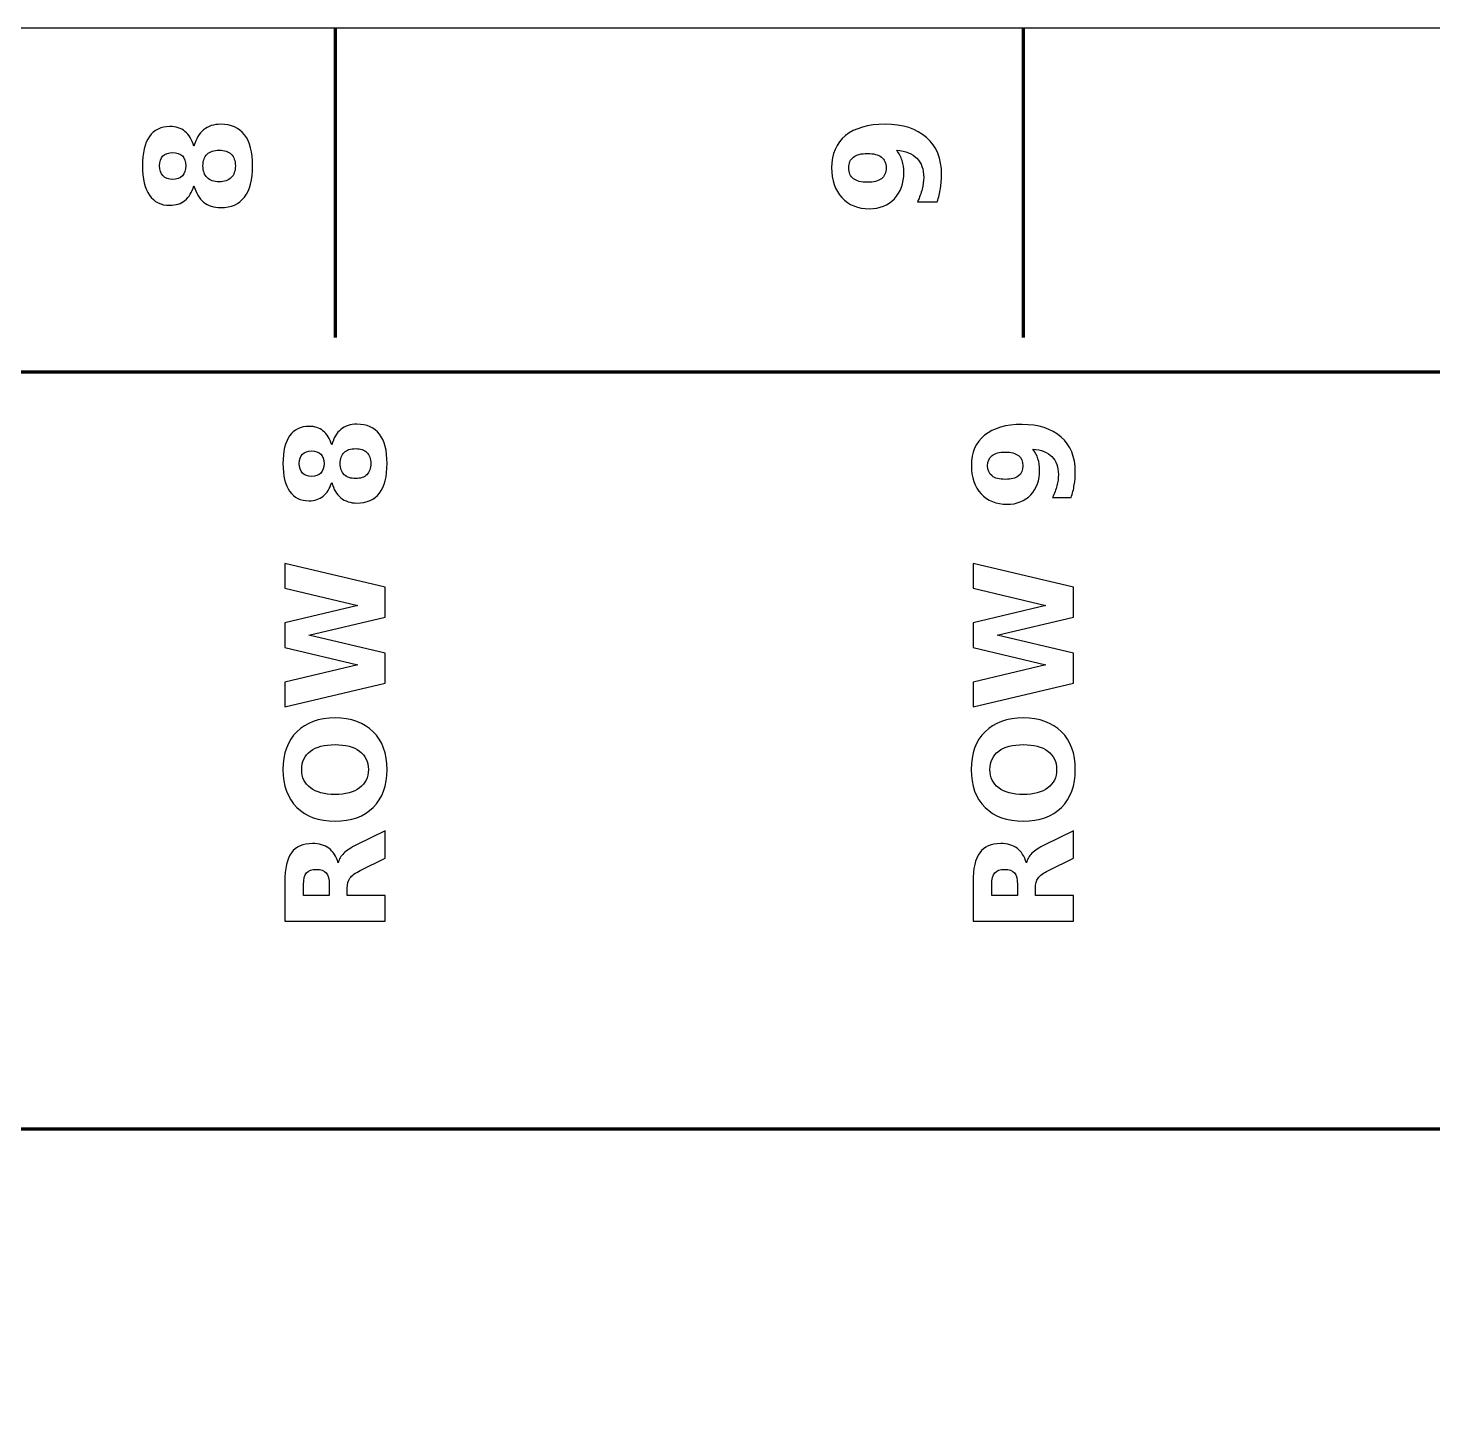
# Model space of a CAD drawing. Header units: centimetres. Extents: x -27.5 to 5.5, y -16.9 to -12.8.
# Drawn here: x -19.253 to -17.212, y -14.85 to -12.85 of the extents above; entities that cross this region are included whole.
import ezdxf

# ---------------------------------------------------------------- set-up
doc = ezdxf.new("R2010")
doc.units = ezdxf.units.CM
doc.header["$MEASUREMENT"] = 0
doc.layers.add('Layer 1', color=7, linetype='Continuous')

msp = doc.modelspace()

# ---------------------------------------------------------------- linework, layer by layer
at = {"layer": 'Layer 1', "color": 7}
msp.add_open_spline([(-27.5, -12.85), (-27.5, -12.85), (5.5, -12.85), (5.5, -12.85), (5.5, -12.85), (5.5, -12.85), (5.5, -16.85), (5.5, -16.85), (5.5, -16.85), (5.5, -16.85), (-27.5, -16.85), (-27.5, -16.85), (-27.5, -16.85), (-27.5, -16.85), (-27.5, -12.85), (-27.5, -12.85)], degree=3, knots=[0, 0, 0, 0, 0.25, 0.25, 0.25, 0.25, 0.5, 0.5, 0.5, 0.5, 0.75, 0.75, 0.75, 0.75, 1, 1, 1, 1], dxfattribs=at)
at = {"layer": 'Layer 1', "color": 250, "lineweight": 106}
for points in [[(-18.80684, -12.85), (-18.80684, -12.85), (-18.80686, -13.29999), (-18.80686, -13.29999)], [(-17.80684, -12.85), (-17.80684, -12.85), (-17.80686, -13.29999), (-17.80686, -13.29999)]]:
    msp.add_open_spline(points, degree=3, dxfattribs=at)
at = {"layer": 'Layer 1', "color": 250}
for points, knots in [([(-19.01186, -13.07932), (-19.01469, -13.08867), (-19.01902, -13.09573), (-19.02488, -13.10049), (-19.02488, -13.10049), (-19.03074, -13.10525), (-19.03804, -13.10762), (-19.04679, -13.10762), (-19.04679, -13.10762), (-19.05981, -13.10762), (-19.06975, -13.10275), (-19.07656, -13.09305), (-19.07656, -13.09305), (-19.08337, -13.08334), (-19.08679, -13.06906), (-19.08679, -13.05025), (-19.08679, -13.05025), (-19.08679, -13.03159), (-19.08341, -13.01737), (-19.0766, -13.00767), (-19.0766, -13.00767), (-19.06983, -12.99797), (-19.05988, -12.9931), (-19.04679, -12.9931), (-19.04679, -12.9931), (-19.03804, -12.9931), (-19.03074, -12.9955), (-19.02488, -13.00026), (-19.02488, -13.00026), (-19.01902, -13.00506), (-19.01469, -13.01215), (-19.01186, -13.0215), (-19.01186, -13.0215), (-19.00897, -13.01102), (-19.00428, -13.00312), (-18.99775, -12.99779), (-18.99775, -12.99779), (-18.99126, -12.99247), (-18.98304, -12.98979), (-18.97309, -12.98979), (-18.97309, -12.98979), (-18.95782, -12.98979), (-18.94625, -12.99487), (-18.93845, -13.00503), (-18.93845, -13.00503), (-18.93062, -13.01519), (-18.9267, -13.03029), (-18.9267, -13.05025), (-18.9267, -13.05025), (-18.9267, -13.07033), (-18.93062, -13.08546), (-18.93845, -13.09569), (-18.93845, -13.09569), (-18.94625, -13.10592), (-18.95782, -13.11104), (-18.97309, -13.11104), (-18.97309, -13.11104), (-18.98304, -13.11104), (-18.99126, -13.10836), (-18.99775, -13.10303), (-18.99775, -13.10303), (-19.00428, -13.0977), (-19.00897, -13.0898), (-19.01186, -13.07932)], [0, 0, 0, 0, 0.0625, 0.0625, 0.0625, 0.0625, 0.125, 0.125, 0.125, 0.125, 0.1875, 0.1875, 0.1875, 0.1875, 0.25, 0.25, 0.25, 0.25, 0.3125, 0.3125, 0.3125, 0.3125, 0.375, 0.375, 0.375, 0.375, 0.4375, 0.4375, 0.4375, 0.4375, 0.5, 0.5, 0.5, 0.5, 0.5625, 0.5625, 0.5625, 0.5625, 0.625, 0.625, 0.625, 0.625, 0.6875, 0.6875, 0.6875, 0.6875, 0.75, 0.75, 0.75, 0.75, 0.8125, 0.8125, 0.8125, 0.8125, 0.875, 0.875, 0.875, 0.875, 0.9375, 0.9375, 0.9375, 0.9375, 1, 1, 1, 1]), ([(-17.93187, -13.10234), (-17.93187, -13.10234), (-17.96041, -13.10234), (-17.96041, -13.10234), (-17.96041, -13.10234), (-17.95744, -13.09599), (-17.95522, -13.08992), (-17.95374, -13.08413), (-17.95374, -13.08413), (-17.95226, -13.07835), (-17.95152, -13.07263), (-17.95152, -13.06699), (-17.95152, -13.06699), (-17.95152, -13.05514), (-17.9548, -13.04593), (-17.96139, -13.0393), (-17.96139, -13.0393), (-17.96796, -13.0327), (-17.97773, -13.02878), (-17.99068, -13.02762), (-17.99068, -13.02762), (-17.98722, -13.03231), (-17.98464, -13.03728), (-17.98291, -13.04261), (-17.98291, -13.04261), (-17.98119, -13.0479), (-17.98034, -13.05365), (-17.98034, -13.05986), (-17.98034, -13.05986), (-17.98034, -13.07563), (-17.98493, -13.08837), (-17.99413, -13.09803), (-17.99413, -13.09803), (-18.00334, -13.10774), (-18.01544, -13.11257), (-18.03047, -13.11257), (-18.03047, -13.11257), (-18.04709, -13.11257), (-18.06039, -13.10717), (-18.07037, -13.09641), (-18.07037, -13.09641), (-18.08035, -13.08562), (-18.08536, -13.07115), (-18.08536, -13.05305), (-18.08536, -13.05305), (-18.08536, -13.03291), (-18.07859, -13.01735), (-18.06501, -13.00635), (-18.06501, -13.00635), (-18.05142, -12.9953), (-18.03223, -12.9898), (-18.00743, -12.9898), (-18.00743, -12.9898), (-17.98196, -12.9898), (-17.96192, -12.99626), (-17.94735, -13.00913), (-17.94735, -13.00913), (-17.93278, -13.02201), (-17.92548, -13.03968), (-17.92548, -13.06212), (-17.92548, -13.06212), (-17.92548, -13.06939), (-17.92601, -13.0763), (-17.92707, -13.0829), (-17.92707, -13.0829), (-17.92813, -13.08953), (-17.92975, -13.09599), (-17.93187, -13.10234)], [0, 0, 0, 0, 0.0588235, 0.0588235, 0.0588235, 0.0588235, 0.1176471, 0.1176471, 0.1176471, 0.1176471, 0.1764706, 0.1764706, 0.1764706, 0.1764706, 0.2352941, 0.2352941, 0.2352941, 0.2352941, 0.2941176, 0.2941176, 0.2941176, 0.2941176, 0.3529412, 0.3529412, 0.3529412, 0.3529412, 0.4117647, 0.4117647, 0.4117647, 0.4117647, 0.4705882, 0.4705882, 0.4705882, 0.4705882, 0.5294118, 0.5294118, 0.5294118, 0.5294118, 0.5882353, 0.5882353, 0.5882353, 0.5882353, 0.6470588, 0.6470588, 0.6470588, 0.6470588, 0.7058824, 0.7058824, 0.7058824, 0.7058824, 0.7647059, 0.7647059, 0.7647059, 0.7647059, 0.8235294, 0.8235294, 0.8235294, 0.8235294, 0.8823529, 0.8823529, 0.8823529, 0.8823529, 0.9411765, 0.9411765, 0.9411765, 0.9411765, 1, 1, 1, 1]), ([(-19.04277, -13.07001), (-19.03663, -13.07001), (-19.0319, -13.06832), (-19.02862, -13.06489), (-19.02862, -13.06489), (-19.0253, -13.06147), (-19.02365, -13.0566), (-19.02365, -13.05025), (-19.02365, -13.05025), (-19.02365, -13.04404), (-19.0253, -13.03925), (-19.02862, -13.0359), (-19.02862, -13.0359), (-19.0319, -13.03251), (-19.03663, -13.03082), (-19.04277, -13.03082), (-19.04277, -13.03082), (-19.04891, -13.03082), (-19.0536, -13.03251), (-19.05688, -13.0359), (-19.05688, -13.0359), (-19.06016, -13.03925), (-19.06178, -13.04404), (-19.06178, -13.05025), (-19.06178, -13.05025), (-19.06178, -13.0566), (-19.06012, -13.06147), (-19.05681, -13.06489), (-19.05681, -13.06489), (-19.05353, -13.06832), (-19.04883, -13.07001), (-19.04277, -13.07001)], [0, 0, 0, 0, 0.125, 0.125, 0.125, 0.125, 0.25, 0.25, 0.25, 0.25, 0.375, 0.375, 0.375, 0.375, 0.5, 0.5, 0.5, 0.5, 0.625, 0.625, 0.625, 0.625, 0.75, 0.75, 0.75, 0.75, 0.875, 0.875, 0.875, 0.875, 1, 1, 1, 1]), ([(-18.99874, -13.05025), (-18.99874, -13.0577), (-18.99669, -13.06345), (-18.99264, -13.06743), (-18.99264, -13.06743), (-18.98858, -13.07142), (-18.98276, -13.07343), (-18.97517, -13.07343), (-18.97517, -13.07343), (-18.96759, -13.07343), (-18.9618, -13.07142), (-18.95775, -13.06743), (-18.95775, -13.06743), (-18.95372, -13.06345), (-18.95171, -13.0577), (-18.95171, -13.05025), (-18.95171, -13.05025), (-18.95171, -13.04288), (-18.95372, -13.03724), (-18.95775, -13.03328), (-18.95775, -13.03328), (-18.9618, -13.02937), (-18.96759, -13.02739), (-18.97517, -13.02739), (-18.97517, -13.02739), (-18.98283, -13.02739), (-18.98865, -13.02937), (-18.99271, -13.03328), (-18.99271, -13.03328), (-18.99673, -13.03724), (-18.99874, -13.04288), (-18.99874, -13.05025)], [0, 0, 0, 0, 0.125, 0.125, 0.125, 0.125, 0.25, 0.25, 0.25, 0.25, 0.375, 0.375, 0.375, 0.375, 0.5, 0.5, 0.5, 0.5, 0.625, 0.625, 0.625, 0.625, 0.75, 0.75, 0.75, 0.75, 0.875, 0.875, 0.875, 0.875, 1, 1, 1, 1]), ([(-18.00616, -13.05323), (-18.00616, -13.04628), (-18.00842, -13.04106), (-18.01294, -13.03753), (-18.01294, -13.03753), (-18.01745, -13.03404), (-18.02423, -13.03227), (-18.03326, -13.03227), (-18.03326, -13.03227), (-18.04222, -13.03227), (-18.04899, -13.03404), (-18.05354, -13.03753), (-18.05354, -13.03753), (-18.05809, -13.04106), (-18.06035, -13.04628), (-18.06035, -13.05323), (-18.06035, -13.05323), (-18.06035, -13.06022), (-18.05809, -13.06544), (-18.05354, -13.06896), (-18.05354, -13.06896), (-18.04899, -13.07246), (-18.04222, -13.07422), (-18.03326, -13.07422), (-18.03326, -13.07422), (-18.02423, -13.07422), (-18.01745, -13.07246), (-18.01294, -13.06896), (-18.01294, -13.06896), (-18.00842, -13.06544), (-18.00616, -13.06022), (-18.00616, -13.05323)], [0, 0, 0, 0, 0.125, 0.125, 0.125, 0.125, 0.25, 0.25, 0.25, 0.25, 0.375, 0.375, 0.375, 0.375, 0.5, 0.5, 0.5, 0.5, 0.625, 0.625, 0.625, 0.625, 0.75, 0.75, 0.75, 0.75, 0.875, 0.875, 0.875, 0.875, 1, 1, 1, 1]), ([(-18.81167, -13.51042), (-18.81434, -13.51926), (-18.81844, -13.52592), (-18.82397, -13.53042), (-18.82397, -13.53042), (-18.82951, -13.53492), (-18.83641, -13.53716), (-18.84467, -13.53716), (-18.84467, -13.53716), (-18.85697, -13.53716), (-18.86637, -13.53256), (-18.87281, -13.52339), (-18.87281, -13.52339), (-18.87924, -13.51422), (-18.88247, -13.50072), (-18.88247, -13.48296), (-18.88247, -13.48296), (-18.88247, -13.46532), (-18.87927, -13.45189), (-18.87284, -13.44272), (-18.87284, -13.44272), (-18.86644, -13.43356), (-18.85704, -13.42896), (-18.84467, -13.42896), (-18.84467, -13.42896), (-18.83641, -13.42896), (-18.82951, -13.43122), (-18.82397, -13.43572), (-18.82397, -13.43572), (-18.81844, -13.44026), (-18.81434, -13.44696), (-18.81167, -13.45579), (-18.81167, -13.45579), (-18.80894, -13.44589), (-18.80451, -13.43842), (-18.79834, -13.43339), (-18.79834, -13.43339), (-18.79221, -13.42836), (-18.78444, -13.42582), (-18.77504, -13.42582), (-18.77504, -13.42582), (-18.76061, -13.42582), (-18.74967, -13.43062), (-18.74231, -13.44022), (-18.74231, -13.44022), (-18.73491, -13.44982), (-18.73121, -13.46409), (-18.73121, -13.48296), (-18.73121, -13.48296), (-18.73121, -13.50192), (-18.73491, -13.51622), (-18.74231, -13.52589), (-18.74231, -13.52589), (-18.74967, -13.53556), (-18.76061, -13.54039), (-18.77504, -13.54039), (-18.77504, -13.54039), (-18.78444, -13.54039), (-18.79221, -13.53786), (-18.79834, -13.53282), (-18.79834, -13.53282), (-18.80451, -13.52779), (-18.80894, -13.52032), (-18.81167, -13.51042)], [0, 0, 0, 0, 0.0625, 0.0625, 0.0625, 0.0625, 0.125, 0.125, 0.125, 0.125, 0.1875, 0.1875, 0.1875, 0.1875, 0.25, 0.25, 0.25, 0.25, 0.3125, 0.3125, 0.3125, 0.3125, 0.375, 0.375, 0.375, 0.375, 0.4375, 0.4375, 0.4375, 0.4375, 0.5, 0.5, 0.5, 0.5, 0.5625, 0.5625, 0.5625, 0.5625, 0.625, 0.625, 0.625, 0.625, 0.6875, 0.6875, 0.6875, 0.6875, 0.75, 0.75, 0.75, 0.75, 0.8125, 0.8125, 0.8125, 0.8125, 0.875, 0.875, 0.875, 0.875, 0.9375, 0.9375, 0.9375, 0.9375, 1, 1, 1, 1]), ([(-17.73724, -13.53256), (-17.73724, -13.53256), (-17.76421, -13.53256), (-17.76421, -13.53256), (-17.76421, -13.53256), (-17.76141, -13.52656), (-17.75931, -13.52082), (-17.75791, -13.51536), (-17.75791, -13.51536), (-17.75651, -13.50989), (-17.75581, -13.50449), (-17.75581, -13.49916), (-17.75581, -13.49916), (-17.75581, -13.48796), (-17.75891, -13.47926), (-17.76514, -13.47299), (-17.76514, -13.47299), (-17.77134, -13.46676), (-17.78057, -13.46306), (-17.79281, -13.46196), (-17.79281, -13.46196), (-17.78954, -13.46639), (-17.78711, -13.47109), (-17.78547, -13.47612), (-17.78547, -13.47612), (-17.78384, -13.48112), (-17.78304, -13.48656), (-17.78304, -13.49242), (-17.78304, -13.49242), (-17.78304, -13.50732), (-17.78737, -13.51936), (-17.79607, -13.52849), (-17.79607, -13.52849), (-17.80477, -13.53766), (-17.81621, -13.54222), (-17.83041, -13.54222), (-17.83041, -13.54222), (-17.84611, -13.54222), (-17.85867, -13.53712), (-17.86811, -13.52696), (-17.86811, -13.52696), (-17.87754, -13.51676), (-17.88227, -13.50309), (-17.88227, -13.48599), (-17.88227, -13.48599), (-17.88227, -13.46696), (-17.87587, -13.45226), (-17.86304, -13.44186), (-17.86304, -13.44186), (-17.85021, -13.43142), (-17.83207, -13.42622), (-17.80864, -13.42622), (-17.80864, -13.42622), (-17.78457, -13.42622), (-17.76564, -13.43232), (-17.75187, -13.44449), (-17.75187, -13.44449), (-17.73811, -13.45666), (-17.73121, -13.47336), (-17.73121, -13.49456), (-17.73121, -13.49456), (-17.73121, -13.50142), (-17.73171, -13.50796), (-17.73271, -13.51419), (-17.73271, -13.51419), (-17.73371, -13.52046), (-17.73524, -13.52656), (-17.73724, -13.53256)], [0, 0, 0, 0, 0.0588235, 0.0588235, 0.0588235, 0.0588235, 0.1176471, 0.1176471, 0.1176471, 0.1176471, 0.1764706, 0.1764706, 0.1764706, 0.1764706, 0.2352941, 0.2352941, 0.2352941, 0.2352941, 0.2941176, 0.2941176, 0.2941176, 0.2941176, 0.3529412, 0.3529412, 0.3529412, 0.3529412, 0.4117647, 0.4117647, 0.4117647, 0.4117647, 0.4705882, 0.4705882, 0.4705882, 0.4705882, 0.5294118, 0.5294118, 0.5294118, 0.5294118, 0.5882353, 0.5882353, 0.5882353, 0.5882353, 0.6470588, 0.6470588, 0.6470588, 0.6470588, 0.7058824, 0.7058824, 0.7058824, 0.7058824, 0.7647059, 0.7647059, 0.7647059, 0.7647059, 0.8235294, 0.8235294, 0.8235294, 0.8235294, 0.8823529, 0.8823529, 0.8823529, 0.8823529, 0.9411765, 0.9411765, 0.9411765, 0.9411765, 1, 1, 1, 1]), ([(-18.84087, -13.50162), (-18.83507, -13.50162), (-18.83061, -13.50002), (-18.82751, -13.49679), (-18.82751, -13.49679), (-18.82437, -13.49356), (-18.82281, -13.48896), (-18.82281, -13.48296), (-18.82281, -13.48296), (-18.82281, -13.47709), (-18.82437, -13.47256), (-18.82751, -13.46939), (-18.82751, -13.46939), (-18.83061, -13.46619), (-18.83507, -13.46459), (-18.84087, -13.46459), (-18.84087, -13.46459), (-18.84667, -13.46459), (-18.85111, -13.46619), (-18.85421, -13.46939), (-18.85421, -13.46939), (-18.85731, -13.47256), (-18.85884, -13.47709), (-18.85884, -13.48296), (-18.85884, -13.48296), (-18.85884, -13.48896), (-18.85727, -13.49356), (-18.85414, -13.49679), (-18.85414, -13.49679), (-18.85104, -13.50002), (-18.84661, -13.50162), (-18.84087, -13.50162)], [0, 0, 0, 0, 0.125, 0.125, 0.125, 0.125, 0.25, 0.25, 0.25, 0.25, 0.375, 0.375, 0.375, 0.375, 0.5, 0.5, 0.5, 0.5, 0.625, 0.625, 0.625, 0.625, 0.75, 0.75, 0.75, 0.75, 0.875, 0.875, 0.875, 0.875, 1, 1, 1, 1]), ([(-18.79927, -13.48296), (-18.79927, -13.48999), (-18.79734, -13.49542), (-18.79351, -13.49919), (-18.79351, -13.49919), (-18.78967, -13.50296), (-18.78417, -13.50486), (-18.77701, -13.50486), (-18.77701, -13.50486), (-18.76984, -13.50486), (-18.76437, -13.50296), (-18.76054, -13.49919), (-18.76054, -13.49919), (-18.75674, -13.49542), (-18.75484, -13.48999), (-18.75484, -13.48296), (-18.75484, -13.48296), (-18.75484, -13.47599), (-18.75674, -13.47066), (-18.76054, -13.46692), (-18.76054, -13.46692), (-18.76437, -13.46322), (-18.76984, -13.46136), (-18.77701, -13.46136), (-18.77701, -13.46136), (-18.78424, -13.46136), (-18.78974, -13.46322), (-18.79357, -13.46692), (-18.79357, -13.46692), (-18.79737, -13.47066), (-18.79927, -13.47599), (-18.79927, -13.48296)], [0, 0, 0, 0, 0.125, 0.125, 0.125, 0.125, 0.25, 0.25, 0.25, 0.25, 0.375, 0.375, 0.375, 0.375, 0.5, 0.5, 0.5, 0.5, 0.625, 0.625, 0.625, 0.625, 0.75, 0.75, 0.75, 0.75, 0.875, 0.875, 0.875, 0.875, 1, 1, 1, 1]), ([(-17.80744, -13.48616), (-17.80744, -13.47959), (-17.80957, -13.47466), (-17.81384, -13.47132), (-17.81384, -13.47132), (-17.81811, -13.46802), (-17.82451, -13.46636), (-17.83304, -13.46636), (-17.83304, -13.46636), (-17.84151, -13.46636), (-17.84791, -13.46802), (-17.85221, -13.47132), (-17.85221, -13.47132), (-17.85651, -13.47466), (-17.85864, -13.47959), (-17.85864, -13.48616), (-17.85864, -13.48616), (-17.85864, -13.49276), (-17.85651, -13.49769), (-17.85221, -13.50102), (-17.85221, -13.50102), (-17.84791, -13.50432), (-17.84151, -13.50599), (-17.83304, -13.50599), (-17.83304, -13.50599), (-17.82451, -13.50599), (-17.81811, -13.50432), (-17.81384, -13.50102), (-17.81384, -13.50102), (-17.80957, -13.49769), (-17.80744, -13.49276), (-17.80744, -13.48616)], [0, 0, 0, 0, 0.125, 0.125, 0.125, 0.125, 0.25, 0.25, 0.25, 0.25, 0.375, 0.375, 0.375, 0.375, 0.5, 0.5, 0.5, 0.5, 0.625, 0.625, 0.625, 0.625, 0.75, 0.75, 0.75, 0.75, 0.875, 0.875, 0.875, 0.875, 1, 1, 1, 1]), ([(-18.87984, -13.83685), (-18.87984, -13.83685), (-18.87984, -13.80082), (-18.87984, -13.80082), (-18.87984, -13.80082), (-18.87984, -13.80082), (-18.77387, -13.77562), (-18.77387, -13.77562), (-18.77387, -13.77562), (-18.77387, -13.77562), (-18.87984, -13.75062), (-18.87984, -13.75062), (-18.87984, -13.75062), (-18.87984, -13.75062), (-18.87984, -13.71439), (-18.87984, -13.71439), (-18.87984, -13.71439), (-18.87984, -13.71439), (-18.77387, -13.68939), (-18.77387, -13.68939), (-18.77387, -13.68939), (-18.77387, -13.68939), (-18.87984, -13.66419), (-18.87984, -13.66419), (-18.87984, -13.66419), (-18.87984, -13.66419), (-18.87984, -13.62845), (-18.87984, -13.62845), (-18.87984, -13.62845), (-18.87984, -13.62845), (-18.73404, -13.66282), (-18.73404, -13.66282), (-18.73404, -13.66282), (-18.73404, -13.66282), (-18.73404, -13.70619), (-18.73404, -13.70619), (-18.73404, -13.70619), (-18.73404, -13.70619), (-18.84487, -13.73265), (-18.84487, -13.73265), (-18.84487, -13.73265), (-18.84487, -13.73265), (-18.73404, -13.75882), (-18.73404, -13.75882), (-18.73404, -13.75882), (-18.73404, -13.75882), (-18.73404, -13.80219), (-18.73404, -13.80219), (-18.73404, -13.80219), (-18.73404, -13.80219), (-18.87984, -13.83685), (-18.87984, -13.83685)], [0, 0, 0, 0, 0.0769231, 0.0769231, 0.0769231, 0.0769231, 0.1538462, 0.1538462, 0.1538462, 0.1538462, 0.2307692, 0.2307692, 0.2307692, 0.2307692, 0.3076923, 0.3076923, 0.3076923, 0.3076923, 0.3846154, 0.3846154, 0.3846154, 0.3846154, 0.4615385, 0.4615385, 0.4615385, 0.4615385, 0.5384615, 0.5384615, 0.5384615, 0.5384615, 0.6153846, 0.6153846, 0.6153846, 0.6153846, 0.6923077, 0.6923077, 0.6923077, 0.6923077, 0.7692308, 0.7692308, 0.7692308, 0.7692308, 0.8461538, 0.8461538, 0.8461538, 0.8461538, 0.9230769, 0.9230769, 0.9230769, 0.9230769, 1, 1, 1, 1]), ([(-17.87984, -13.83685), (-17.87984, -13.83685), (-17.87984, -13.80082), (-17.87984, -13.80082), (-17.87984, -13.80082), (-17.87984, -13.80082), (-17.77387, -13.77562), (-17.77387, -13.77562), (-17.77387, -13.77562), (-17.77387, -13.77562), (-17.87984, -13.75062), (-17.87984, -13.75062), (-17.87984, -13.75062), (-17.87984, -13.75062), (-17.87984, -13.71439), (-17.87984, -13.71439), (-17.87984, -13.71439), (-17.87984, -13.71439), (-17.77387, -13.68939), (-17.77387, -13.68939), (-17.77387, -13.68939), (-17.77387, -13.68939), (-17.87984, -13.66419), (-17.87984, -13.66419), (-17.87984, -13.66419), (-17.87984, -13.66419), (-17.87984, -13.62845), (-17.87984, -13.62845), (-17.87984, -13.62845), (-17.87984, -13.62845), (-17.73404, -13.66282), (-17.73404, -13.66282), (-17.73404, -13.66282), (-17.73404, -13.66282), (-17.73404, -13.70619), (-17.73404, -13.70619), (-17.73404, -13.70619), (-17.73404, -13.70619), (-17.84487, -13.73265), (-17.84487, -13.73265), (-17.84487, -13.73265), (-17.84487, -13.73265), (-17.73404, -13.75882), (-17.73404, -13.75882), (-17.73404, -13.75882), (-17.73404, -13.75882), (-17.73404, -13.80219), (-17.73404, -13.80219), (-17.73404, -13.80219), (-17.73404, -13.80219), (-17.87984, -13.83685), (-17.87984, -13.83685)], [0, 0, 0, 0, 0.0769231, 0.0769231, 0.0769231, 0.0769231, 0.1538462, 0.1538462, 0.1538462, 0.1538462, 0.2307692, 0.2307692, 0.2307692, 0.2307692, 0.3076923, 0.3076923, 0.3076923, 0.3076923, 0.3846154, 0.3846154, 0.3846154, 0.3846154, 0.4615385, 0.4615385, 0.4615385, 0.4615385, 0.5384615, 0.5384615, 0.5384615, 0.5384615, 0.6153846, 0.6153846, 0.6153846, 0.6153846, 0.6923077, 0.6923077, 0.6923077, 0.6923077, 0.7692308, 0.7692308, 0.7692308, 0.7692308, 0.8461538, 0.8461538, 0.8461538, 0.8461538, 0.9230769, 0.9230769, 0.9230769, 0.9230769, 1, 1, 1, 1]), ([(-18.88247, -13.92788), (-18.88247, -13.90445), (-18.87577, -13.88608), (-18.86234, -13.87282), (-18.86234, -13.87282), (-18.84894, -13.85952), (-18.83041, -13.85288), (-18.80681, -13.85288), (-18.80681, -13.85288), (-18.78324, -13.85288), (-18.76474, -13.85952), (-18.75134, -13.87282), (-18.75134, -13.87282), (-18.73791, -13.88608), (-18.73121, -13.90445), (-18.73121, -13.92788), (-18.73121, -13.92788), (-18.73121, -13.95125), (-18.73791, -13.96958), (-18.75134, -13.98292), (-18.75134, -13.98292), (-18.76474, -13.99622), (-18.78324, -14.00288), (-18.80681, -14.00288), (-18.80681, -14.00288), (-18.83041, -14.00288), (-18.84894, -13.99622), (-18.86234, -13.98292), (-18.86234, -13.98292), (-18.87577, -13.96958), (-18.88247, -13.95125), (-18.88247, -13.92788)], [0, 0, 0, 0, 0.125, 0.125, 0.125, 0.125, 0.25, 0.25, 0.25, 0.25, 0.375, 0.375, 0.375, 0.375, 0.5, 0.5, 0.5, 0.5, 0.625, 0.625, 0.625, 0.625, 0.75, 0.75, 0.75, 0.75, 0.875, 0.875, 0.875, 0.875, 1, 1, 1, 1]), ([(-17.88247, -13.92788), (-17.88247, -13.90445), (-17.87577, -13.88608), (-17.86234, -13.87282), (-17.86234, -13.87282), (-17.84894, -13.85952), (-17.83041, -13.85288), (-17.80681, -13.85288), (-17.80681, -13.85288), (-17.78324, -13.85288), (-17.76474, -13.85952), (-17.75134, -13.87282), (-17.75134, -13.87282), (-17.73791, -13.88608), (-17.73121, -13.90445), (-17.73121, -13.92788), (-17.73121, -13.92788), (-17.73121, -13.95125), (-17.73791, -13.96958), (-17.75134, -13.98292), (-17.75134, -13.98292), (-17.76474, -13.99622), (-17.78324, -14.00288), (-17.80681, -14.00288), (-17.80681, -14.00288), (-17.83041, -14.00288), (-17.84894, -13.99622), (-17.86234, -13.98292), (-17.86234, -13.98292), (-17.87577, -13.96958), (-17.88247, -13.95125), (-17.88247, -13.92788)], [0, 0, 0, 0, 0.125, 0.125, 0.125, 0.125, 0.25, 0.25, 0.25, 0.25, 0.375, 0.375, 0.375, 0.375, 0.5, 0.5, 0.5, 0.5, 0.625, 0.625, 0.625, 0.625, 0.75, 0.75, 0.75, 0.75, 0.875, 0.875, 0.875, 0.875, 1, 1, 1, 1]), ([(-18.85524, -13.92788), (-18.85524, -13.93935), (-18.85101, -13.94822), (-18.84254, -13.95455), (-18.84254, -13.95455), (-18.83407, -13.96085), (-18.82217, -13.96402), (-18.80681, -13.96402), (-18.80681, -13.96402), (-18.79147, -13.96402), (-18.77961, -13.96085), (-18.77114, -13.95455), (-18.77114, -13.95455), (-18.76267, -13.94822), (-18.75844, -13.93935), (-18.75844, -13.92788), (-18.75844, -13.92788), (-18.75844, -13.91635), (-18.76267, -13.90745), (-18.77114, -13.90112), (-18.77114, -13.90112), (-18.77961, -13.89482), (-18.79147, -13.89165), (-18.80681, -13.89165), (-18.80681, -13.89165), (-18.82217, -13.89165), (-18.83407, -13.89482), (-18.84254, -13.90112), (-18.84254, -13.90112), (-18.85101, -13.90745), (-18.85524, -13.91635), (-18.85524, -13.92788)], [0, 0, 0, 0, 0.125, 0.125, 0.125, 0.125, 0.25, 0.25, 0.25, 0.25, 0.375, 0.375, 0.375, 0.375, 0.5, 0.5, 0.5, 0.5, 0.625, 0.625, 0.625, 0.625, 0.75, 0.75, 0.75, 0.75, 0.875, 0.875, 0.875, 0.875, 1, 1, 1, 1]), ([(-17.85524, -13.92788), (-17.85524, -13.93935), (-17.85101, -13.94822), (-17.84254, -13.95455), (-17.84254, -13.95455), (-17.83407, -13.96085), (-17.82217, -13.96402), (-17.80681, -13.96402), (-17.80681, -13.96402), (-17.79147, -13.96402), (-17.77961, -13.96085), (-17.77114, -13.95455), (-17.77114, -13.95455), (-17.76267, -13.94822), (-17.75844, -13.93935), (-17.75844, -13.92788), (-17.75844, -13.92788), (-17.75844, -13.91635), (-17.76267, -13.90745), (-17.77114, -13.90112), (-17.77114, -13.90112), (-17.77961, -13.89482), (-17.79147, -13.89165), (-17.80681, -13.89165), (-17.80681, -13.89165), (-17.82217, -13.89165), (-17.83407, -13.89482), (-17.84254, -13.90112), (-17.84254, -13.90112), (-17.85101, -13.90745), (-17.85524, -13.91635), (-17.85524, -13.92788)], [0, 0, 0, 0, 0.125, 0.125, 0.125, 0.125, 0.25, 0.25, 0.25, 0.25, 0.375, 0.375, 0.375, 0.375, 0.5, 0.5, 0.5, 0.5, 0.625, 0.625, 0.625, 0.625, 0.75, 0.75, 0.75, 0.75, 0.875, 0.875, 0.875, 0.875, 1, 1, 1, 1]), ([(-18.78921, -14.11088), (-18.78921, -14.11088), (-18.73404, -14.11088), (-18.73404, -14.11088), (-18.73404, -14.11088), (-18.73404, -14.11088), (-18.73404, -14.14848), (-18.73404, -14.14848), (-18.73404, -14.14848), (-18.73404, -14.14848), (-18.87984, -14.14848), (-18.87984, -14.14848), (-18.87984, -14.14848), (-18.87984, -14.14848), (-18.87984, -14.09105), (-18.87984, -14.09105), (-18.87984, -14.09105), (-18.87984, -14.07185), (-18.87661, -14.05775), (-18.87017, -14.04882), (-18.87017, -14.04882), (-18.86374, -14.03985), (-18.85354, -14.03538), (-18.83961, -14.03538), (-18.83961, -14.03538), (-18.82997, -14.03538), (-18.82204, -14.03772), (-18.81587, -14.04235), (-18.81587, -14.04235), (-18.80967, -14.04702), (-18.80511, -14.05405), (-18.80217, -14.06342), (-18.80217, -14.06342), (-18.80101, -14.05828), (-18.79837, -14.05365), (-18.79424, -14.04958), (-18.79424, -14.04958), (-18.79011, -14.04552), (-18.78384, -14.04142), (-18.77544, -14.03725), (-18.77544, -14.03725), (-18.77544, -14.03725), (-18.73404, -14.01682), (-18.73404, -14.01682), (-18.73404, -14.01682), (-18.73404, -14.01682), (-18.73404, -14.05688), (-18.73404, -14.05688), (-18.73404, -14.05688), (-18.73404, -14.05688), (-18.77027, -14.07465), (-18.77027, -14.07465), (-18.77027, -14.07465), (-18.77754, -14.07822), (-18.78254, -14.08185), (-18.78521, -14.08555), (-18.78521, -14.08555), (-18.78787, -14.08922), (-18.78921, -14.09412), (-18.78921, -14.10025), (-18.78921, -14.10025), (-18.78921, -14.10025), (-18.78921, -14.11088), (-18.78921, -14.11088)], [0, 0, 0, 0, 0.0625, 0.0625, 0.0625, 0.0625, 0.125, 0.125, 0.125, 0.125, 0.1875, 0.1875, 0.1875, 0.1875, 0.25, 0.25, 0.25, 0.25, 0.3125, 0.3125, 0.3125, 0.3125, 0.375, 0.375, 0.375, 0.375, 0.4375, 0.4375, 0.4375, 0.4375, 0.5, 0.5, 0.5, 0.5, 0.5625, 0.5625, 0.5625, 0.5625, 0.625, 0.625, 0.625, 0.625, 0.6875, 0.6875, 0.6875, 0.6875, 0.75, 0.75, 0.75, 0.75, 0.8125, 0.8125, 0.8125, 0.8125, 0.875, 0.875, 0.875, 0.875, 0.9375, 0.9375, 0.9375, 0.9375, 1, 1, 1, 1]), ([(-17.78921, -14.11088), (-17.78921, -14.11088), (-17.73404, -14.11088), (-17.73404, -14.11088), (-17.73404, -14.11088), (-17.73404, -14.11088), (-17.73404, -14.14848), (-17.73404, -14.14848), (-17.73404, -14.14848), (-17.73404, -14.14848), (-17.87984, -14.14848), (-17.87984, -14.14848), (-17.87984, -14.14848), (-17.87984, -14.14848), (-17.87984, -14.09105), (-17.87984, -14.09105), (-17.87984, -14.09105), (-17.87984, -14.07185), (-17.87661, -14.05775), (-17.87017, -14.04882), (-17.87017, -14.04882), (-17.86374, -14.03985), (-17.85354, -14.03538), (-17.83961, -14.03538), (-17.83961, -14.03538), (-17.82997, -14.03538), (-17.82204, -14.03772), (-17.81587, -14.04235), (-17.81587, -14.04235), (-17.80967, -14.04702), (-17.80511, -14.05405), (-17.80217, -14.06342), (-17.80217, -14.06342), (-17.80101, -14.05828), (-17.79837, -14.05365), (-17.79424, -14.04958), (-17.79424, -14.04958), (-17.79011, -14.04552), (-17.78384, -14.04142), (-17.77544, -14.03725), (-17.77544, -14.03725), (-17.77544, -14.03725), (-17.73404, -14.01682), (-17.73404, -14.01682), (-17.73404, -14.01682), (-17.73404, -14.01682), (-17.73404, -14.05688), (-17.73404, -14.05688), (-17.73404, -14.05688), (-17.73404, -14.05688), (-17.77027, -14.07465), (-17.77027, -14.07465), (-17.77027, -14.07465), (-17.77754, -14.07822), (-17.78254, -14.08185), (-17.78521, -14.08555), (-17.78521, -14.08555), (-17.78787, -14.08922), (-17.78921, -14.09412), (-17.78921, -14.10025), (-17.78921, -14.10025), (-17.78921, -14.10025), (-17.78921, -14.11088), (-17.78921, -14.11088)], [0, 0, 0, 0, 0.0625, 0.0625, 0.0625, 0.0625, 0.125, 0.125, 0.125, 0.125, 0.1875, 0.1875, 0.1875, 0.1875, 0.25, 0.25, 0.25, 0.25, 0.3125, 0.3125, 0.3125, 0.3125, 0.375, 0.375, 0.375, 0.375, 0.4375, 0.4375, 0.4375, 0.4375, 0.5, 0.5, 0.5, 0.5, 0.5625, 0.5625, 0.5625, 0.5625, 0.625, 0.625, 0.625, 0.625, 0.6875, 0.6875, 0.6875, 0.6875, 0.75, 0.75, 0.75, 0.75, 0.8125, 0.8125, 0.8125, 0.8125, 0.875, 0.875, 0.875, 0.875, 0.9375, 0.9375, 0.9375, 0.9375, 1, 1, 1, 1]), ([(-18.81517, -14.09505), (-18.81517, -14.08718), (-18.81664, -14.08152), (-18.81957, -14.07812), (-18.81957, -14.07812), (-18.82251, -14.07468), (-18.82734, -14.07298), (-18.83404, -14.07298), (-18.83404, -14.07298), (-18.84067, -14.07298), (-18.84544, -14.07468), (-18.84831, -14.07812), (-18.84831, -14.07812), (-18.85117, -14.08152), (-18.85261, -14.08718), (-18.85261, -14.09505), (-18.85261, -14.09505), (-18.85261, -14.09505), (-18.85261, -14.11088), (-18.85261, -14.11088), (-18.85261, -14.11088), (-18.85261, -14.11088), (-18.81517, -14.11088), (-18.81517, -14.11088), (-18.81517, -14.11088), (-18.81517, -14.11088), (-18.81517, -14.09505), (-18.81517, -14.09505)], [0, 0, 0, 0, 0.1428571, 0.1428571, 0.1428571, 0.1428571, 0.2857143, 0.2857143, 0.2857143, 0.2857143, 0.4285714, 0.4285714, 0.4285714, 0.4285714, 0.5714286, 0.5714286, 0.5714286, 0.5714286, 0.7142857, 0.7142857, 0.7142857, 0.7142857, 0.8571429, 0.8571429, 0.8571429, 0.8571429, 1, 1, 1, 1]), ([(-17.81517, -14.09505), (-17.81517, -14.08718), (-17.81664, -14.08152), (-17.81957, -14.07812), (-17.81957, -14.07812), (-17.82251, -14.07468), (-17.82734, -14.07298), (-17.83404, -14.07298), (-17.83404, -14.07298), (-17.84067, -14.07298), (-17.84544, -14.07468), (-17.84831, -14.07812), (-17.84831, -14.07812), (-17.85117, -14.08152), (-17.85261, -14.08718), (-17.85261, -14.09505), (-17.85261, -14.09505), (-17.85261, -14.09505), (-17.85261, -14.11088), (-17.85261, -14.11088), (-17.85261, -14.11088), (-17.85261, -14.11088), (-17.81517, -14.11088), (-17.81517, -14.11088), (-17.81517, -14.11088), (-17.81517, -14.11088), (-17.81517, -14.09505), (-17.81517, -14.09505)], [0, 0, 0, 0, 0.1428571, 0.1428571, 0.1428571, 0.1428571, 0.2857143, 0.2857143, 0.2857143, 0.2857143, 0.4285714, 0.4285714, 0.4285714, 0.4285714, 0.5714286, 0.5714286, 0.5714286, 0.5714286, 0.7142857, 0.7142857, 0.7142857, 0.7142857, 0.8571429, 0.8571429, 0.8571429, 0.8571429, 1, 1, 1, 1])]:
    msp.add_open_spline(points, degree=3, knots=knots, dxfattribs=at)
at = {"layer": 'Layer 1', "color": 250, "lineweight": 100}
msp.add_open_spline([(-26.05684, -14.45), (-26.05684, -14.45), (-26.05684, -13.35), (-26.05684, -13.35), (-26.05684, -13.35), (-26.05684, -13.35), (3.51816, -13.35), (3.51816, -13.35), (3.51816, -13.35), (3.51816, -13.35), (3.51816, -14.45), (3.51816, -14.45), (3.51816, -14.45), (3.51816, -14.45), (-26.05684, -14.45), (-26.05684, -14.45)], degree=3, knots=[0, 0, 0, 0, 0.25, 0.25, 0.25, 0.25, 0.5, 0.5, 0.5, 0.5, 0.75, 0.75, 0.75, 0.75, 1, 1, 1, 1], dxfattribs=at)

doc.saveas('drawing.dxf')
